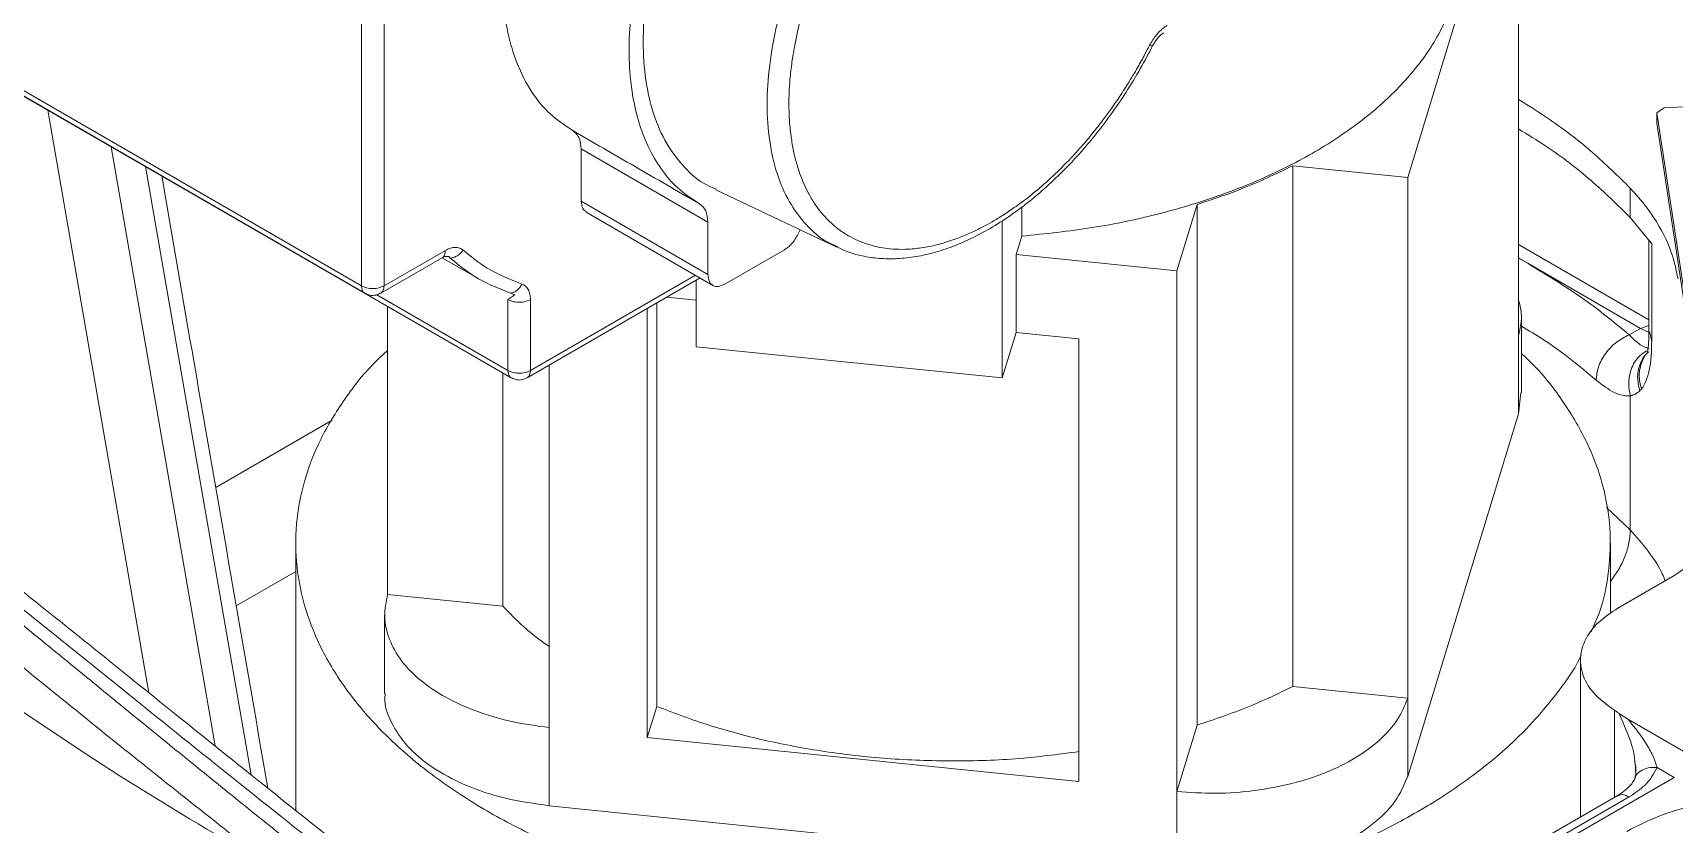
# Model space of a CAD drawing. Header units: millimetres. Extents: x 169 to 14583, y -399 to 10804.
# Drawn here: x 13224.5 to 13430.5, y 7158.6 to 7257.8 of the extents above; entities that cross this region are included whole.
import ezdxf

# ---------------------------------------------------------------- set-up
doc = ezdxf.new("R2010")
doc.units = ezdxf.units.MM
doc.header["$LTSCALE"] = 35

msp = doc.modelspace()

# ---------------------------------------------------------------- linework, layer by layer
at = {"color": 7, "linetype": 'Continuous', "lineweight": 18}
for p, q in [((13265.789, 7286.528), (13265.789, 7226.104)), ((13268.617, 7286.528), (13268.617, 7226.104)), ((13397.101, 7239.694), (13410.993, 7285.176)), ((13410.993, 7285.176), (13410.993, 7219.852)), ((13265.789, 7226.104), (13173.865, 7279.17)), ((13174.279, 7278.255), (13266.203, 7225.188)), ((13192.664, 7267.638), (13284.588, 7214.571)), ((13226.433, 7248.143), (13239.111, 7175.052)), ((13429.295, 7248.437), (13428.386, 7247.812)), ((13428.386, 7247.812), (13436.143, 7196.629)), ((13428.386, 7246.505), (13428.386, 7247.812)), ((13440.652, 7249.011), (13429.295, 7248.437)), ((13428.386, 7246.505), (13436.143, 7195.322)), ((13247.417, 7168.381), (13234.378, 7243.557)), ((13293.366, 7243.276), (13293.366, 7236.717)), ((13293.366, 7243.276), (13309.276, 7234.092)), ((13238.7, 7241.062), (13251.935, 7164.758)), ((13397.101, 7239.694), (13382.668, 7241.163)), ((13382.668, 7175.84), (13382.668, 7241.163)), ((13397.101, 7174.371), (13397.101, 7239.694)), ((13310.281, 7238.139), (13325.525, 7230.925)), ((13425.029, 7238.369), (13425.029, 7234.695)), ((13293.366, 7236.717), (13309.276, 7227.532)), ((13293.987, 7235.343), (13309.897, 7226.158)), ((13348.654, 7235.987), (13348.654, 7232.341)), ((13370.685, 7236.32), (13368.14, 7227.987)), ((13370.685, 7236.32), (13370.685, 7170.996)), ((13309.276, 7234.092), (13309.276, 7227.532)), ((13320.519, 7232.482), (13320.847, 7233.139)), ((13346.215, 7214.559), (13346.215, 7234.279)), ((13427.725, 7231.383), (13425.029, 7234.695)), ((13347.952, 7230.042), (13348.654, 7232.341)), ((13427.377, 7221.84), (13410.993, 7231.297)), ((13427.377, 7231.811), (13427.377, 7220.146)), ((13427.725, 7219.135), (13427.725, 7231.383)), ((13268.203, 7225.188), (13275.908, 7229.637)), ((13276.323, 7230.552), (13268.617, 7226.104)), ((13275.913, 7229.639), (13280.498, 7226.992)), ((13276.159, 7229.773), (13276.734, 7229.791)), ((13276.734, 7229.791), (13276.932, 7229.572)), ((13311.397, 7226.307), (13318.87, 7230.621)), ((13347.952, 7230.042), (13368.14, 7227.987)), ((13347.952, 7220.244), (13347.952, 7230.042)), ((13410.993, 7229.607), (13412.16, 7228.933)), ((13410.993, 7229.564), (13412.16, 7228.933)), ((13412.16, 7228.933), (13426.302, 7220.769)), ((13286.588, 7214.571), (13308.278, 7227.093)), ((13287.002, 7215.487), (13307.692, 7227.431)), ((13307.808, 7226.821), (13307.808, 7218.468)), ((13368.14, 7227.987), (13368.14, 7162.664)), ((13267.701, 7224.997), (13284.173, 7215.487)), ((13285.038, 7224.995), (13284.173, 7224.385)), ((13284.51, 7225.195), (13285.038, 7224.995)), ((13307.808, 7224.33), (13304.139, 7224.704)), ((13269.076, 7223.526), (13269.076, 7187.403)), ((13284.173, 7224.385), (13284.173, 7215.487)), ((13287.002, 7215.487), (13287.002, 7224.385)), ((13301.666, 7223.276), (13301.666, 7169.431)), ((13302.86, 7223.965), (13302.86, 7173.34)), ((13411.372, 7212.674), (13411.372, 7222.472)), ((13424.902, 7219.961), (13426.302, 7220.769)), ((13426.302, 7220.769), (13427.377, 7221.112)), ((13426.302, 7220.769), (13427.499, 7220.214)), ((13307.808, 7218.468), (13346.215, 7214.559)), ((13347.952, 7220.244), (13346.215, 7214.559)), ((13355.83, 7219.442), (13347.952, 7220.244)), ((13355.83, 7163.917), (13355.83, 7219.442)), ((13410.993, 7210.054), (13410.993, 7219.852)), ((13427.466, 7220.372), (13427.725, 7219.135)), ((13283.51, 7215.194), (13283.51, 7185.933)), ((13289.355, 7170.684), (13289.355, 7216.169)), ((13410.993, 7210.054), (13411.287, 7212.677)), ((13425.029, 7212.322), (13425.029, 7195.501)), ((13247.496, 7200.817), (13262.127, 7209.264)), ((13397.101, 7164.572), (13410.993, 7210.054)), ((13425.029, 7195.501), (13422.036, 7198.312)), ((13257.535, 7193.829), (13257.535, 7160.351)), ((13422.535, 7184.989), (13422.535, 7193.829)), ((13250.07, 7185.974), (13257.535, 7190.283)), ((13423.473, 7185.669), (13430.435, 7189.687)), ((13432.241, 7190.885), (13430.435, 7189.687)), ((13269.076, 7187.403), (13283.51, 7185.933)), ((13268.697, 7184.783), (13268.697, 7174.984)), ((13418.787, 7179.136), (13418.787, 7159.485)), ((13397.101, 7174.371), (13382.668, 7175.84)), ((13301.666, 7169.431), (13302.86, 7173.34)), ((13397.101, 7164.572), (13397.101, 7174.371)), ((13423.047, 7161.944), (13423.047, 7172.862)), ((13424.8, 7171.7), (13423.613, 7172.477)), ((13432.545, 7167.23), (13424.8, 7171.7)), ((13289.355, 7170.684), (13289.355, 7160.885)), ((13301.666, 7169.431), (13355.83, 7163.917)), ((13368.14, 7162.664), (13370.685, 7170.996)), ((13430.545, 7164.442), (13428.4, 7165.68)), ((13365.196, 7126.717), (13430.545, 7164.442)), ((13289.355, 7160.885), (13368.14, 7152.866)), ((13423.401, 7162.149), (13367.76, 7130.028)), ((13368.14, 7152.866), (13368.14, 7162.664)), ((13369.26, 7129.879), (13424.901, 7162))]:
    msp.add_line(p, q, dxfattribs=at)
for points, knots in [([(13349.283, 7306.647), (13348.928, 7306.909), (13347.62, 7307.873), (13344.867, 7308.687), (13341.127, 7309.054), (13337.067, 7308.5), (13332.824, 7307.105), (13328.488, 7304.885), (13324.167, 7301.898), (13319.964, 7298.215), (13315.979, 7293.923), (13312.308, 7289.126), (13309.039, 7283.939), (13306.251, 7278.486), (13304.009, 7272.898), (13302.368, 7267.309), (13301.368, 7261.852), (13301.032, 7256.66), (13301.368, 7251.854), (13302.37, 7247.556), (13304.004, 7243.849), (13306.269, 7240.892), (13308.407, 7238.998), (13309.922, 7238.399), (13310.333, 7238.237)], [0, 0, 0, 0, 0.0179929, 0.0661949, 0.114397, 0.162599, 0.210801, 0.2590031, 0.3072051, 0.3554071, 0.4036092, 0.4518112, 0.5000132, 0.5482153, 0.5964173, 0.6446194, 0.6928214, 0.7410234, 0.7892255, 0.8374275, 0.8856295, 0.9338316, 0.9820336, 1, 1, 1, 1]), ([(13363.168, 7297.044), (13362.665, 7297.387), (13361.23, 7298.366), (13358.384, 7299.123), (13354.763, 7299.342), (13350.858, 7298.705), (13346.791, 7297.274), (13342.648, 7295.069), (13338.53, 7292.147), (13334.533, 7288.574), (13330.749, 7284.434), (13327.269, 7279.825), (13324.173, 7274.855), (13321.534, 7269.64), (13319.415, 7264.303), (13317.864, 7258.969), (13316.919, 7253.763), (13316.601, 7248.807), (13316.917, 7244.216), (13317.863, 7240.103), (13319.407, 7236.548), (13321.545, 7233.694), (13323.624, 7231.824), (13325.124, 7231.208), (13325.577, 7231.022)], [0, 0, 0, 0, 0.0257846, 0.0734642, 0.1211438, 0.1688235, 0.2165031, 0.2641827, 0.3118623, 0.359542, 0.4072216, 0.4549012, 0.5025808, 0.5502605, 0.5979401, 0.6456197, 0.6932993, 0.740979, 0.7886586, 0.8363382, 0.8840178, 0.9316975, 0.9793771, 1, 1, 1, 1]), ([(13364.708, 7256.299), (13364.515, 7255.925), (13364.04, 7254.998), (13363.138, 7253.366), (13362.042, 7251.53), (13360.882, 7249.741), (13359.826, 7248.218), (13358.748, 7246.754), (13357.544, 7245.217), (13356.054, 7243.448), (13354.415, 7241.666), (13352.888, 7240.158), (13351.687, 7239.057), (13350.607, 7238.123), (13349.314, 7237.074), (13347.817, 7235.966), (13346.31, 7234.962), (13344.991, 7234.165), (13343.69, 7233.452), (13342.286, 7232.763), (13340.616, 7232.058), (13338.861, 7231.465), (13337.303, 7231.078), (13336.121, 7230.87), (13335.085, 7230.744), (13333.88, 7230.669), (13332.539, 7230.7), (13331.244, 7230.854), (13330.153, 7231.08), (13329.113, 7231.383), (13328.031, 7231.799), (13326.802, 7232.42), (13325.585, 7233.236), (13324.574, 7234.115), (13323.85, 7234.876), (13323.244, 7235.604), (13322.575, 7236.531), (13321.889, 7237.69), (13321.288, 7238.946), (13320.83, 7240.11), (13320.436, 7241.322), (13320.076, 7242.696), (13319.742, 7244.437), (13319.519, 7246.354), (13319.434, 7248.165), (13319.437, 7249.586), (13319.486, 7250.897), (13319.602, 7252.482), (13319.826, 7254.338), (13320.142, 7256.228), (13320.488, 7257.897), (13320.889, 7259.558), (13321.388, 7261.367), (13322.078, 7263.54), (13322.925, 7265.853), (13323.794, 7267.933), (13324.523, 7269.529), (13325.209, 7270.937), (13326.067, 7272.59), (13327.117, 7274.452), (13328.233, 7276.274), (13329.254, 7277.829), (13330.299, 7279.327), (13331.47, 7280.905), (13332.925, 7282.728), (13334.531, 7284.571), (13336.033, 7286.141), (13337.217, 7287.292), (13338.285, 7288.273), (13339.565, 7289.379), (13341.052, 7290.556), (13342.553, 7291.632), (13343.869, 7292.493), (13345.17, 7293.272), (13346.577, 7294.033), (13348.255, 7294.827), (13350.024, 7295.517), (13351.6, 7295.992), (13352.799, 7296.27), (13353.851, 7296.458), (13355.078, 7296.607), (13356.449, 7296.66), (13357.776, 7296.591), (13358.899, 7296.438), (13359.972, 7296.208), (13361.092, 7295.869), (13362.37, 7295.339), (13363.642, 7294.617), (13364.711, 7293.827), (13365.288, 7293.285), (13365.516, 7293.072)], [0, 0, 0, 0, 0.0070681, 0.0174849, 0.0312487, 0.042873, 0.0532905, 0.0625016, 0.0736992, 0.0866339, 0.1024121, 0.1161166, 0.125, 0.132068, 0.1424848, 0.1562487, 0.167873, 0.1782905, 0.1875016, 0.1986992, 0.211634, 0.2274121, 0.2411166, 0.25, 0.257068, 0.2674848, 0.2812487, 0.292873, 0.3032905, 0.3125017, 0.3236992, 0.336634, 0.3524121, 0.3661166, 0.375, 0.382068, 0.3924848, 0.4062487, 0.417873, 0.4282905, 0.4375017, 0.4488414, 0.4618225, 0.4779554, 0.4911259, 0.5, 0.507068, 0.5174848, 0.5312487, 0.5428729, 0.5532904, 0.5625016, 0.5736991, 0.5866339, 0.6024121, 0.6161166, 0.625, 0.632068, 0.6424848, 0.6562487, 0.667873, 0.6782904, 0.6875016, 0.6986992, 0.7116339, 0.7274121, 0.7411166, 0.75, 0.757068, 0.7674848, 0.7812487, 0.792873, 0.8032904, 0.8125016, 0.8236992, 0.8366339, 0.8524121, 0.8661166, 0.875, 0.882068, 0.8924848, 0.9062487, 0.917873, 0.9282905, 0.9375016, 0.9486992, 0.9616339, 0.9774122, 0.9911167, 1, 1, 1, 1]), ([(13284.045, 7271.956), (13283.829, 7270.266), (13283.398, 7266.885), (13283.472, 7262.155), (13284.076, 7257.794), (13285.265, 7253.836), (13287.045, 7250.401), (13289.33, 7247.563), (13291.244, 7246.295), (13292.177, 7245.676)], [0, 0, 0, 0, 0.140991, 0.281982, 0.4229729, 0.5639639, 0.7116572, 0.8593505, 1, 1, 1, 1]), ([(13348.654, 7232.341), (13351.63, 7232.646), (13357.583, 7233.258), (13366.116, 7235.085), (13374.138, 7237.538), (13381.475, 7240.634), (13387.983, 7244.293), (13393.533, 7248.446), (13398.003, 7253.009), (13401.346, 7257.893), (13403.338, 7262.995), (13404.185, 7266.724), (13403.983, 7268.706), (13403.958, 7268.948)], [0, 0, 0, 0, 0.0986282, 0.1972563, 0.2958845, 0.3945126, 0.4931408, 0.5917689, 0.6903971, 0.7890252, 0.8876534, 0.9862815, 1, 1, 1, 1]), ([(13299.954, 7262.772), (13299.757, 7261.264), (13299.362, 7258.241), (13299.348, 7253.973), (13299.747, 7249.976), (13300.608, 7246.341), (13301.9, 7243.107), (13303.62, 7240.34), (13305.699, 7238.02), (13307.382, 7236.933), (13308.223, 7236.391)], [0, 0, 0, 0, 0.1247416, 0.2499986, 0.3752374, 0.4999989, 0.6247358, 0.7499754, 0.8752197, 1, 1, 1, 1]), ([(13366.903, 7258.761), (13366.72, 7258.644), (13366.385, 7258.431), (13365.935, 7258.019), (13365.335, 7257.369), (13364.973, 7256.751), (13364.708, 7256.299)], [0, 0, 0, 0, 0.21904, 0.4004777, 0.5606147, 1, 1, 1, 1]), ([(13365.072, 7256.2), (13365.173, 7256.385), (13365.373, 7256.751), (13365.735, 7257.217), (13366.113, 7257.599), (13366.364, 7257.764), (13366.488, 7257.845)], [0, 0, 0, 0, 0.2581299, 0.5109544, 0.7582846, 1, 1, 1, 1]), ([(13325.63, 7230.917), (13326.024, 7230.731), (13327.054, 7230.244), (13328.874, 7229.775), (13331.048, 7229.481), (13333.33, 7229.49), (13335.696, 7229.786), (13338.132, 7230.375), (13340.616, 7231.253), (13343.125, 7232.412), (13345.636, 7233.842), (13348.127, 7235.527), (13350.577, 7237.453), (13352.965, 7239.601), (13355.274, 7241.953), (13357.485, 7244.488), (13359.581, 7247.186), (13361.546, 7250.025), (13363.332, 7252.929), (13364.471, 7255.017), (13365.022, 7256.102), (13365.079, 7256.214)], [0, 0, 0, 0, 0.0337698, 0.0882542, 0.1430278, 0.1983235, 0.2542328, 0.3107101, 0.3676219, 0.4248094, 0.4821348, 0.5394933, 0.5968205, 0.6540946, 0.7113105, 0.7684728, 0.8255913, 0.8826788, 0.9397493, 0.9938177, 1, 1, 1, 1]), ([(13364.708, 7256.299), (13364.847, 7256.25), (13365.057, 7256.176), (13365.041, 7256.22), (13365.036, 7256.235)], [0, 0, 0, 0, 0.6675686, 1, 1, 1, 1]), ([(13425.029, 7238.369), (13423.51, 7239.86), (13420.473, 7242.841), (13415.724, 7246.55), (13412.338, 7248.65), (13410.993, 7249.485)], [0, 0, 0, 0, 0.3760975, 0.752195, 1, 1, 1, 1]), ([(13292.313, 7245.575), (13292.646, 7245.288), (13293.242, 7244.773), (13293.328, 7243.734), (13293.366, 7243.276)], [0, 0, 0, 0, 0.5592242, 1, 1, 1, 1]), ([(13425.029, 7234.695), (13423.438, 7236.25), (13420.252, 7239.364), (13415.481, 7243.061), (13412.159, 7245.084), (13410.993, 7245.794)], [0, 0, 0, 0, 0.3932181, 0.7871783, 1, 1, 1, 1]), ([(13382.668, 7241.163), (13380.559, 7240.153), (13376.792, 7238.348), (13372.551, 7236.939), (13370.685, 7236.32)], [0, 0, 0, 0, 0.5599359, 1, 1, 1, 1]), ([(13254.042, 7163.078), (13250.952, 7180.888), (13246.51, 7206.498), (13242.069, 7232.102), (13240.716, 7239.901)], [0, 0, 0, 0, 0.6954124, 1, 1, 1, 1]), ([(13431.027, 7226.975), (13430.794, 7228.087), (13430.327, 7230.312), (13428.883, 7233.325), (13427.127, 7236.024), (13425.728, 7237.587), (13425.029, 7238.369)], [0, 0, 0, 0, 0.2799734, 0.5599468, 0.7799734, 1, 1, 1, 1]), ([(13293.366, 7236.717), (13293.399, 7236.37), (13293.458, 7235.749), (13293.844, 7235.495), (13294.014, 7235.383)], [0, 0, 0, 0, 0.5594535, 1, 1, 1, 1]), ([(13308.223, 7236.391), (13308.523, 7236.141), (13309.124, 7235.639), (13309.225, 7234.608), (13309.276, 7234.092)], [0, 0, 0, 0, 0.4997587, 1, 1, 1, 1]), ([(13278.545, 7230.589), (13278.402, 7230.689), (13278.116, 7230.889), (13277.565, 7230.957), (13276.962, 7230.87), (13276.536, 7230.658), (13276.323, 7230.552)], [0, 0, 0, 0, 0.2499167, 0.5, 0.7500833, 1, 1, 1, 1]), ([(13318.87, 7230.621), (13319.026, 7230.723), (13319.341, 7230.927), (13319.788, 7231.377), (13320.199, 7231.895), (13320.413, 7232.287), (13320.519, 7232.482)], [0, 0, 0, 0, 0.2479279, 0.4991174, 0.7510504, 1, 1, 1, 1]), ([(13276.323, 7230.552), (13276.298, 7230.357), (13276.25, 7229.967), (13276.061, 7229.666), (13275.908, 7229.637), (13275.908, 7229.637)], [0, 0, 0, 0, 0.4999486, 0.9998972, 1, 1, 1, 1]), ([(13275.908, 7229.637), (13275.97, 7229.668), (13276.134, 7229.752), (13276.167, 7229.753), (13276.187, 7229.754)], [0, 0, 0, 0, 0.3767815, 1, 1, 1, 1]), ([(13285.923, 7226.329), (13284.427, 7226.921), (13281.756, 7227.978), (13279.527, 7229.791), (13278.545, 7230.589)], [0, 0, 0, 0, 0.5599309, 1, 1, 1, 1]), ([(13412.16, 7228.933), (13414.745, 7227.356), (13419.363, 7224.538), (13423.209, 7221.36), (13424.902, 7219.961)], [0, 0, 0, 0, 0.5599159, 1, 1, 1, 1]), ([(13309.276, 7227.532), (13309.309, 7227.23), (13309.374, 7226.627), (13309.861, 7226.096), (13310.564, 7225.939), (13311.119, 7226.184), (13311.397, 7226.307)], [0, 0, 0, 0, 0.24998, 0.4999797, 0.7497887, 1, 1, 1, 1]), ([(13266.259, 7225.177), (13266.24, 7225.18), (13266.066, 7225.209), (13265.859, 7225.515), (13265.812, 7225.908), (13265.789, 7226.104)], [0, 0, 0, 0, 0.057396, 0.528698, 1, 1, 1, 1]), ([(13266.258, 7225.174), (13266.462, 7225.079), (13266.882, 7224.883), (13267.6, 7224.907), (13268.019, 7225.104), (13268.224, 7225.201)], [0, 0, 0, 0, 0.3280078, 0.6717507, 1, 1, 1, 1]), ([(13268.203, 7225.188), (13268.322, 7225.288), (13268.559, 7225.489), (13268.598, 7225.899), (13268.617, 7226.104)], [0, 0, 0, 0, 0.4999644, 1, 1, 1, 1]), ([(13287.002, 7224.385), (13286.987, 7224.623), (13286.958, 7225.098), (13286.731, 7225.663), (13286.397, 7226.107), (13286.081, 7226.255), (13285.923, 7226.329)], [0, 0, 0, 0, 0.24991666, 0.5, 0.75008334, 1, 1, 1, 1]), ([(13287.002, 7224.385), (13286.768, 7224.281), (13286.299, 7224.072), (13285.456, 7224.022), (13284.712, 7224.131), (13284.353, 7224.301), (13284.173, 7224.385)], [0, 0, 0, 0, 0.279619, 0.5592379, 0.779619, 1, 1, 1, 1]), ([(13410.993, 7219.852), (13411.215, 7220.788), (13411.574, 7222.3), (13411.154, 7223.802), (13410.993, 7224.375)], [0, 0, 0, 0, 0.6186038, 1, 1, 1, 1]), ([(13156.83, 7220.948), (13157.606, 7220.537), (13159.157, 7219.716), (13161.739, 7218.145), (13164.449, 7216.363), (13167.59, 7214.168), (13171.147, 7211.558), (13175.093, 7208.567), (13180.455, 7204.431), (13187.224, 7199.156), (13195.41, 7192.847), (13206.468, 7184.515), (13220.478, 7174.462), (13237.583, 7163.074), (13249.304, 7156.221), (13255.158, 7152.799)], [0, 0, 0, 0, 0.0282868, 0.0565648, 0.0851011, 0.1140743, 0.1534742, 0.1937041, 0.2346093, 0.3178281, 0.4022353, 0.4872891, 0.6582088, 0.8293081, 1, 1, 1, 1]), ([(13411.372, 7221.033), (13412.275, 7220.502), (13415.78, 7218.437), (13418.627, 7216.05), (13420.742, 7214.277)], [0, 0, 0, 0, 0.25736589, 1, 1, 1, 1]), ([(13424.902, 7219.961), (13425.387, 7219.482), (13426.359, 7218.523), (13427.067, 7218.332), (13427.421, 7218.237)], [0, 0, 0, 0, 0.4996968, 1, 1, 1, 1]), ([(13426.44, 7213.175), (13426.644, 7213.486), (13427.052, 7214.107), (13427.437, 7215.49), (13427.682, 7217.144), (13427.711, 7218.473), (13427.725, 7219.135)], [0, 0, 0, 0, 0.2510856, 0.502279, 0.7518554, 1, 1, 1, 1]), ([(13427.376, 7220.232), (13427.361, 7219.658), (13427.334, 7218.583), (13427.181, 7217.778), (13427.171, 7217.693), (13427.167, 7217.655)], [0, 0, 0, 0, 0.3858234, 0.7229587, 1, 1, 1, 1]), ([(13269.076, 7218.004), (13268.618, 7217.591), (13266.486, 7215.669), (13263.591, 7211.932), (13260.487, 7206.857), (13258.465, 7201.592), (13257.463, 7196.234), (13257.523, 7190.843), (13258.632, 7185.492), (13260.778, 7180.246), (13263.938, 7175.174), (13268.067, 7170.34), (13273.11, 7165.802), (13279.021, 7161.633), (13285.666, 7157.838), (13290.667, 7155.702), (13293.164, 7154.636)], [0, 0, 0, 0, 0.02059908, 0.09587695, 0.17114921, 0.24662979, 0.32190767, 0.39717992, 0.47266051, 0.54793838, 0.62321064, 0.69869122, 0.77396909, 0.84924045, 0.92471748, 1, 1, 1, 1]), ([(13420.12, 7182.709), (13420.472, 7183.481), (13421.616, 7185.991), (13422.454, 7190.368), (13422.655, 7195.751), (13421.734, 7201.117), (13419.807, 7206.393), (13416.792, 7211.487), (13413.949, 7215.252), (13411.837, 7217.199), (13411.372, 7217.627)], [0, 0, 0, 0, 0.0661291, 0.2150674, 0.3636057, 0.5121329, 0.6610712, 0.8096095, 0.9581368, 1, 1, 1, 1]), ([(13427.09, 7217.97), (13426.711, 7217.708), (13425.804, 7217.08), (13425.037, 7215.531), (13424.742, 7213.83), (13424.935, 7212.814), (13425.029, 7212.322)], [0, 0, 0, 0, 0.2222331, 0.5318971, 0.7732929, 1, 1, 1, 1]), ([(13426.228, 7212.941), (13426.093, 7213.531), (13425.815, 7214.74), (13426.243, 7216.376), (13426.824, 7217.421), (13427.27, 7217.768), (13427.356, 7217.835)], [0, 0, 0, 0, 0.3276749, 0.6708148, 0.9363463, 1, 1, 1, 1]), ([(13426.44, 7213.175), (13426.301, 7213.745), (13426.015, 7214.916), (13426.417, 7216.498), (13426.909, 7217.468), (13427.271, 7217.769), (13427.29, 7217.784)], [0, 0, 0, 0, 0.342861, 0.7038386, 0.98509, 1, 1, 1, 1]), ([(13284.644, 7214.561), (13284.625, 7214.564), (13284.451, 7214.592), (13284.244, 7214.898), (13284.197, 7215.291), (13284.173, 7215.487)], [0, 0, 0, 0, 0.0573668, 0.5286834, 1, 1, 1, 1]), ([(13287.002, 7215.487), (13286.896, 7215.434), (13286.691, 7215.332), (13286.217, 7215.194), (13285.576, 7215.117), (13284.947, 7215.206), (13284.481, 7215.348), (13284.281, 7215.438), (13284.174, 7215.487)], [0, 0, 0, 0, 0.1348068, 0.2620318, 0.5033312, 0.7448669, 0.8630651, 1, 1, 1, 1]), ([(13284.642, 7214.557), (13284.847, 7214.462), (13285.266, 7214.266), (13285.984, 7214.29), (13286.403, 7214.487), (13286.608, 7214.583)], [0, 0, 0, 0, 0.3278692, 0.671686, 1, 1, 1, 1]), ([(13287.002, 7215.487), (13286.983, 7215.282), (13286.944, 7214.872), (13286.706, 7214.672), (13286.588, 7214.572)], [0, 0, 0, 0, 0.5000172, 1, 1, 1, 1]), ([(13420.742, 7214.277), (13421.528, 7213.677), (13422.719, 7212.77), (13423.873, 7212.403), (13424.53, 7212.296), (13424.835, 7212.312), (13425.029, 7212.322)], [0, 0, 0, 0, 0.4918311, 0.7440404, 0.8367654, 1, 1, 1, 1]), ([(13425.029, 7212.322), (13425.05, 7212.325), (13425.086, 7212.329), (13425.313, 7212.369), (13425.721, 7212.522), (13426.049, 7212.793), (13426.228, 7212.941)], [0, 0, 0, 0, 0.0440085, 0.077017, 0.4948549, 1, 1, 1, 1]), ([(13426.228, 7212.941), (13426.27, 7212.983), (13426.342, 7213.057), (13426.411, 7213.14), (13426.44, 7213.175)], [0, 0, 0, 0, 0.5709483, 1, 1, 1, 1]), ([(13263.863, 7155.283), (13260.2, 7158.183), (13253.01, 7163.875), (13242.472, 7172.342), (13232.35, 7180.503), (13222.616, 7188.302), (13213.247, 7195.702), (13207.045, 7200.337), (13204.012, 7202.604)], [0, 0, 0, 0, 0.1837848, 0.360681, 0.5307129, 0.6939116, 0.850321, 1, 1, 1, 1]), ([(13257.984, 7155.407), (13256.949, 7156.232), (13255.063, 7157.738), (13252.509, 7159.786), (13250.259, 7161.596), (13247.935, 7163.47), (13245.188, 7165.69), (13242.202, 7168.112), (13239.132, 7170.607), (13235.692, 7173.411), (13231.926, 7176.486), (13227.986, 7179.707), (13224.553, 7182.512), (13215.697, 7189.751), (13207.966, 7195.901), (13201.195, 7201.289)], [0, 0, 0, 0, 0.05444948, 0.09932952, 0.13463981, 0.17312737, 0.22205474, 0.27975119, 0.33107649, 0.38449364, 0.46194094, 0.530609, 0.59335435, 0.64384467, 1, 1, 1, 1]), ([(13204.122, 7200.281), (13209.756, 7196.006), (13221.03, 7187.452), (13240.805, 7171.389), (13255.13, 7159.991), (13263.886, 7153.025)], [0, 0, 0, 0, 0.2797101, 0.5597254, 1, 1, 1, 1]), ([(13197.659, 7198.708), (13204.055, 7193.646), (13216.857, 7183.514), (13235.912, 7167.981), (13248.741, 7157.861), (13255.158, 7152.799)], [0, 0, 0, 0, 0.3329177, 0.6663523, 1, 1, 1, 1]), ([(13425.029, 7195.501), (13424.997, 7194.956), (13424.932, 7193.866), (13424.407, 7192.162), (13423.631, 7190.512), (13422.892, 7189.504), (13422.535, 7189.017)], [0, 0, 0, 0, 0.2542174, 0.5084349, 0.7626523, 1, 1, 1, 1]), ([(13429.433, 7189.109), (13429.313, 7189.402), (13428.793, 7190.667), (13427.374, 7192.827), (13425.811, 7194.61), (13425.029, 7195.501)], [0, 0, 0, 0, 0.1307686, 0.5653843, 1, 1, 1, 1]), ([(13269.076, 7187.403), (13268.886, 7186.469), (13268.501, 7184.59), (13269.175, 7181.756), (13270.67, 7179.042), (13273.087, 7176.566), (13276.29, 7174.408), (13280.195, 7172.669), (13284.579, 7171.333), (13287.77, 7170.899), (13289.355, 7170.684)], [0, 0, 0, 0, 0.1242246, 0.2500096, 0.3757442, 0.499997, 0.6241979, 0.7499627, 0.8757224, 1, 1, 1, 1]), ([(13283.51, 7185.933), (13284.866, 7184.556), (13286.614, 7182.78), (13288.853, 7181.206), (13289.355, 7180.853)], [0, 0, 0, 0, 0.7756131, 1, 1, 1, 1]), ([(13423.047, 7172.862), (13422.103, 7173.558), (13420.217, 7174.95), (13418.827, 7177.514), (13418.674, 7179.988), (13419.561, 7182.204), (13421.096, 7184.105), (13422.681, 7185.148), (13423.473, 7185.669)], [0, 0, 0, 0, 0.1865594, 0.3731188, 0.5596782, 0.7064521, 0.8532261, 1, 1, 1, 1]), ([(13360.858, 7147.745), (13363.837, 7148.254), (13369.801, 7149.274), (13378.294, 7151.528), (13386.318, 7154.278), (13393.745, 7157.547), (13400.491, 7161.273), (13406.459, 7165.417), (13411.61, 7169.918), (13415.724, 7174.744), (13418.147, 7178.091), (13418.896, 7179.846), (13418.903, 7179.862)], [0, 0, 0, 0, 0.1109004, 0.2220986, 0.3330014, 0.4438968, 0.5550991, 0.6660028, 0.7768982, 0.8881005, 0.9990042, 1, 1, 1, 1]), ([(13563.294, 7141.466), (13563.631, 7138.186), (13564.305, 7131.627), (13563.669, 7121.768), (13561.831, 7111.966), (13558.676, 7102.274), (13554.259, 7092.749), (13548.602, 7083.445), (13541.921, 7074.668), (13534.371, 7066.439), (13526.099, 7058.765), (13516.918, 7051.444), (13506.872, 7044.512), (13496.014, 7038.001), (13484.046, 7031.758), (13470.94, 7025.87), (13456.702, 7020.422), (13441.789, 7015.614), (13426.282, 7011.478), (13410.276, 7008.035), (13393.864, 7005.303), (13377.601, 7003.358), (13361.61, 7002.14), (13345.983, 7001.583), (13330.328, 7001.659), (13314.72, 7002.367), (13299.235, 7003.7), (13283.486, 7005.712), (13267.577, 7008.464), (13251.635, 7012.004), (13236.203, 7016.232), (13221.377, 7021.13), (13207.239, 7026.663), (13193.87, 7032.801), (13181.699, 7039.324), (13170.71, 7046.14), (13160.867, 7053.169), (13151.899, 7060.577), (13143.851, 7068.33), (13136.757, 7076.387), (13130.468, 7084.962), (13125.132, 7094.041), (13120.888, 7103.592), (13117.912, 7113.302), (13116.231, 7123.115), (13115.847, 7132.974), (13116.763, 7142.82), (13118.909, 7152.328), (13122.184, 7161.443), (13126.083, 7169.676), (13129.414, 7174.845), (13130.926, 7177.192)], [0, 0, 0, 0, 0.0212331, 0.0424662, 0.0636993, 0.0849324, 0.1061656, 0.1273986, 0.1486317, 0.1680962, 0.1875606, 0.207025, 0.2264894, 0.2459539, 0.2654183, 0.2866514, 0.3078846, 0.3291177, 0.3503507, 0.3715839, 0.392817, 0.41405, 0.4335145, 0.452979, 0.4724434, 0.4919078, 0.5113723, 0.5308367, 0.5520697, 0.5733029, 0.594536, 0.6157691, 0.6370022, 0.6582353, 0.6794684, 0.6989329, 0.7183973, 0.7378617, 0.7573261, 0.7767906, 0.796255, 0.8174881, 0.8387212, 0.8599543, 0.8811874, 0.9024206, 0.9236536, 0.9448867, 0.9643512, 0.9838156, 1, 1, 1, 1]), ([(13370.685, 7170.996), (13373.052, 7171.795), (13377.278, 7173.221), (13381.021, 7175.04), (13382.668, 7175.84)], [0, 0, 0, 0, 0.5599359, 1, 1, 1, 1]), ([(13268.783, 7174.981), (13268.758, 7174.802), (13268.589, 7173.569), (13269.445, 7171.282), (13271.385, 7168.314), (13274.557, 7165.624), (13278.731, 7163.388), (13283.751, 7161.681), (13287.487, 7161.151), (13289.355, 7160.885)], [0, 0, 0, 0, 0.0269578, 0.185376, 0.3437941, 0.5022123, 0.6681415, 0.8340708, 1, 1, 1, 1]), ([(13302.86, 7173.34), (13305.079, 7172.5), (13309.516, 7170.819), (13316.792, 7168.923), (13324.382, 7167.526), (13332.347, 7166.672), (13340.555, 7166.415), (13348.498, 7166.704), (13353.518, 7167.376), (13355.83, 7167.685)], [0, 0, 0, 0, 0.14307516, 0.28615033, 0.42922549, 0.57230066, 0.7221796, 0.87205854, 1, 1, 1, 1]), ([(13368.14, 7162.664), (13369.757, 7162.554), (13373.012, 7162.332), (13377.922, 7162.721), (13382.623, 7163.584), (13386.911, 7164.979), (13390.65, 7166.828), (13393.663, 7169.083), (13395.976, 7171.614), (13396.728, 7173.455), (13397.101, 7174.371)], [0, 0, 0, 0, 0.1242246, 0.2500096, 0.3757442, 0.499997, 0.6241979, 0.7499627, 0.8757224, 1, 1, 1, 1]), ([(13423.613, 7172.477), (13423.511, 7172.551), (13423.329, 7172.683), (13423.133, 7172.807), (13423.047, 7172.862)], [0, 0, 0, 0, 0.5599905, 1, 1, 1, 1]), ([(13423.613, 7172.477), (13424.097, 7171.406), (13424.983, 7169.449), (13425.553, 7167.34), (13425.616, 7166.455), (13425.619, 7166.416)], [0, 0, 0, 0, 0.5361887, 0.9795456, 1, 1, 1, 1]), ([(13424.8, 7171.7), (13425.628, 7170.647), (13426.857, 7169.084), (13427.998, 7166.997), (13428.269, 7166.11), (13428.4, 7165.68)], [0, 0, 0, 0, 0.51473285, 0.76455123, 1, 1, 1, 1]), ([(13428.4, 7165.68), (13427.988, 7164.915), (13427.252, 7163.546), (13425.62, 7162.473), (13424.901, 7162)], [0, 0, 0, 0, 0.5594307, 1, 1, 1, 1]), ([(13425.585, 7166.426), (13425.623, 7166.275), (13425.755, 7165.748), (13425.761, 7165.017), (13425.669, 7164.583), (13425.624, 7164.367)], [0, 0, 0, 0, 0.1672068, 0.5837944, 1, 1, 1, 1]), ([(13425.619, 7166.416), (13425.668, 7166.004), (13425.717, 7165.587), (13425.709, 7165.208), (13425.709, 7165.205)], [0, 0, 0, 0, 0.99067707, 1, 1, 1, 1]), ([(13428.4, 7165.68), (13428.015, 7165.693), (13427.244, 7165.719), (13426.297, 7165.268), (13425.732, 7164.752), (13425.655, 7164.37), (13425.64, 7164.296)], [0, 0, 0, 0, 0.3085568, 0.6171136, 0.9256704, 1, 1, 1, 1]), ([(13368.14, 7152.866), (13369.965, 7152.748), (13373.615, 7152.514), (13379.092, 7153.047), (13384.234, 7154.207), (13388.892, 7156.027), (13392.767, 7158.439), (13395.722, 7161.337), (13396.642, 7163.494), (13397.101, 7164.572)], [0, 0, 0, 0, 0.1400121, 0.2800242, 0.4200363, 0.5600485, 0.706699, 0.8533495, 1, 1, 1, 1]), ([(13425.6, 7164.308), (13425.565, 7164.226), (13425.464, 7163.989), (13425.131, 7163.496), (13424.474, 7162.852), (13423.819, 7162.392), (13423.441, 7162.172), (13423.401, 7162.149)], [0, 0, 0, 0, 0.1437972, 0.4160126, 0.7059508, 0.9692786, 1, 1, 1, 1]), ([(13424.901, 7162), (13424.584, 7162.145), (13424.018, 7162.404), (13423.604, 7162.197), (13423.423, 7162.105)], [0, 0, 0, 0, 0.5595699, 1, 1, 1, 1]), ([(13432.664, 7160.85), (13431.335, 7160.485), (13428.659, 7159.751), (13425.961, 7158.364), (13424.604, 7157.666)], [0, 0, 0, 0, 0.4968367, 1, 1, 1, 1])]:
    msp.add_open_spline(points, degree=3, knots=knots, dxfattribs=at)
for points in [[(13292.167, 7245.659), (13294.819, 7244.128), (13300.123, 7241.066), (13305.425, 7238.005), (13308.076, 7236.474)], [(13278.545, 7230.589), (13278.442, 7230.454), (13278.237, 7230.185), (13277.833, 7229.874), (13277.39, 7229.65), (13277.084, 7229.598), (13276.932, 7229.572)], [(13276.932, 7229.572), (13278.082, 7228.647), (13280.383, 7226.799), (13283.134, 7225.73), (13284.51, 7225.195)], [(13265.789, 7226.104), (13265.995, 7226.009), (13266.408, 7225.82), (13267.203, 7225.739), (13267.997, 7225.82), (13268.411, 7226.009), (13268.617, 7226.104)], [(13285.923, 7226.329), (13285.84, 7226.182), (13285.674, 7225.89), (13285.326, 7225.547), (13284.933, 7225.295), (13284.651, 7225.228), (13284.51, 7225.195)], [(13420.742, 7214.277), (13420.804, 7214.836), (13420.929, 7215.954), (13421.891, 7217.674), (13423.266, 7219.148), (13424.357, 7219.69), (13424.902, 7219.961)]]:
    msp.add_open_spline(points, degree=3, dxfattribs=at)

doc.saveas('drawing.dxf')
